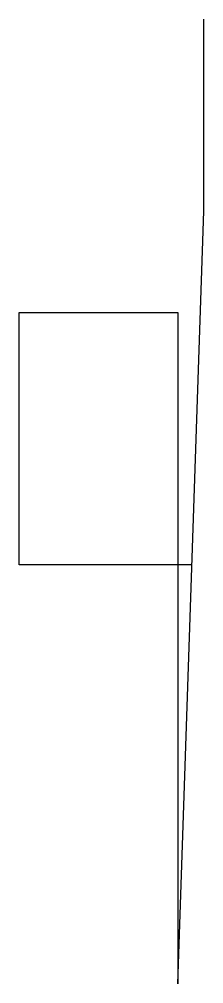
# Model space of a CAD drawing. Header units: metres. Extents: x 56 to 529, y 0 to 2470.
import ezdxf

# ---------------------------------------------------------------- set-up
doc = ezdxf.new("R2010")
doc.units = ezdxf.units.M

msp = doc.modelspace()

# ---------------------------------------------------------------- linework, layer by layer
at = {"layer": 'TOOL_0'}
for p, q in [((528.777, 2469), (528.777, 2470)), ((528.777, 1978.234), (528.777, 2469)), ((462.482, 0), (528.777, 1978.234)), ((55.982, 1072.881), (55.982, 1719.381)), ((55.982, 1719.381), (462.482, 1719.381)), ((462.482, 1719.381), (462.482, 1072.881)), ((462.482, 1072.881), (55.982, 1072.881)), ((497.482, 1072.881), (462.482, 1072.881)), ((462.482, 1072.881), (462.482, 1067.881)), ((462.482, 1067.881), (462.482, 0))]:
    msp.add_line(p, q, dxfattribs=at)

doc.saveas('drawing.dxf')
